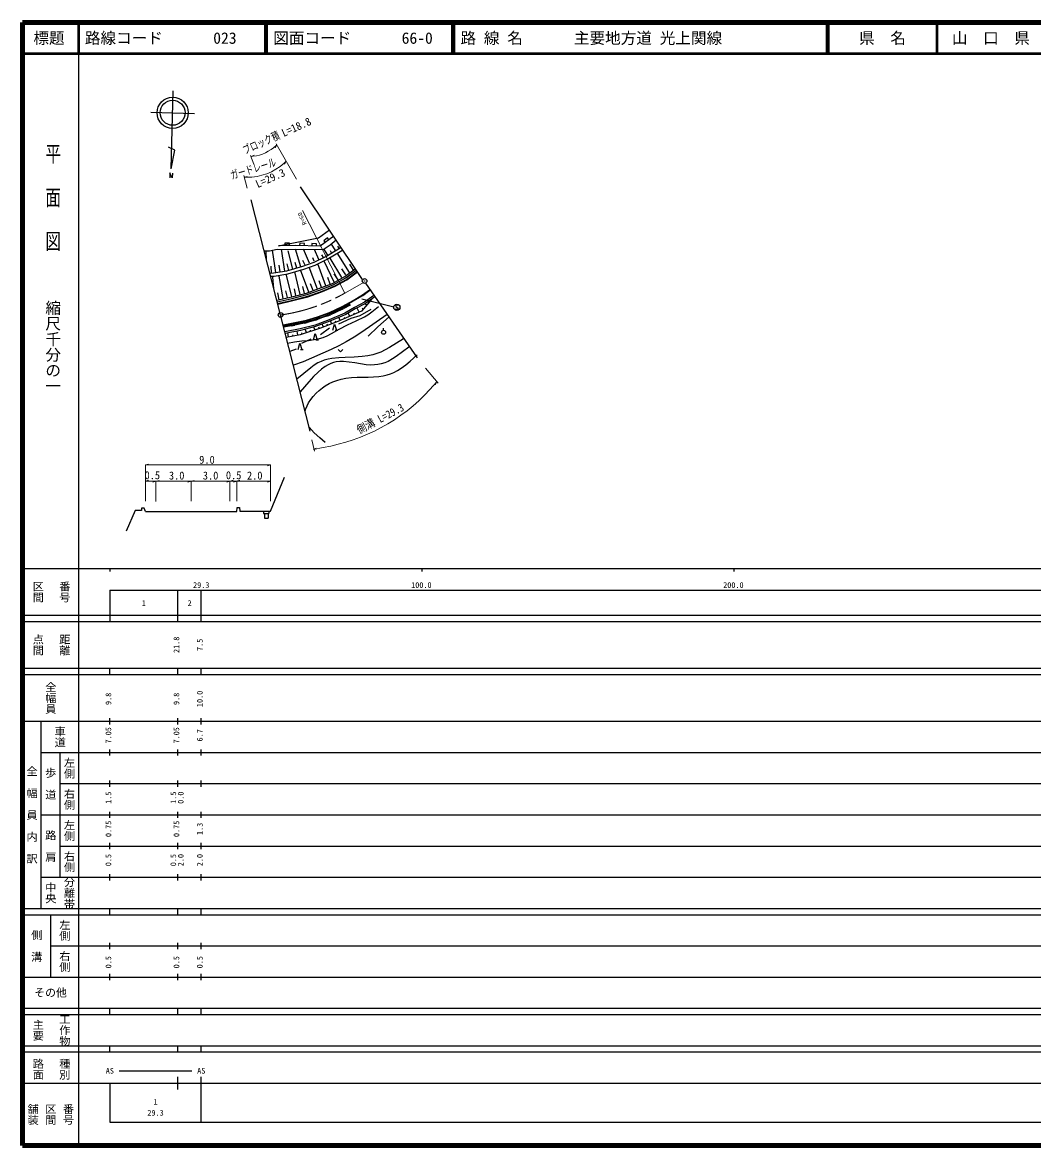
# Model space of a CAD drawing. Units: millimetres, scale not verified. Extents: x 40000 to 680000, y 20000 to 380000.
# Drawn here: x 40000 to 363711, y 20000 to 380000 of the extents above; entities that cross this region are included whole.
import ezdxf
from ezdxf.enums import TextEntityAlignment as Align

# ---------------------------------------------------------------- set-up
doc = ezdxf.new("R2010")
doc.units = ezdxf.units.MM
doc.header["$LTSCALE"] = 1000
doc.linetypes.add('CHAIN', pattern=[18.5, 12, -1.5, 3.5, -1.5])
for name, color, linetype, lineweight in [('M-BGD', 7, 'Continuous', 25), ('M-BGD-EXST', 7, 'Continuous', 25), ('M-BMK', 2, 'CHAIN', 13), ('M-BMK-OTRS', 5, 'Continuous', 25), ('M-BMK-SRVR', 3, 'Continuous', 25), ('M-STR-HTXT', 7, 'Continuous', 13), ('M-STR-STRC', 7, 'Continuous', 25), ('M-TTL', 2, 'Continuous', 140), ('M-TTL-BAND', 7, 'Continuous', 25), ('M-TTL-LINE', 7, 'Continuous', 50)]:
    doc.layers.add(name, color=color, linetype=linetype, lineweight=lineweight)
doc.layers.add('M-TTL-TXT', color=7, linetype='Continuous')
doc.styles.add('@ＭＳ ゴシック', font='')
doc.styles.add('ＭＳ ゴシック', font='')
doc.styles.get('@ＭＳ ゴシック').set_extended_font_data('@MS Gothic')
doc.styles.get('ＭＳ ゴシック').set_extended_font_data('MS Gothic')

msp = doc.modelspace()

# ---------------------------------------------------------------- linework, layer by layer
at = {"layer": 'M-BGD'}
for p, q in [((134872, 310940), (138358, 313548)), ((122095, 308413), (134872, 310940)), ((139808, 311485), (135407, 308273)), ((137771, 310927), (136560, 310043)), ((136560, 310043), (137002, 309437)), ((138213, 310321), (137771, 310927)), ((138580, 308705), (140542, 310307)), ((117435, 306784), (119146, 306841)), ((118212, 303750), (118074, 306805)), ((119146, 306841), (121594, 307382)), ((121217, 299807), (120100, 307052)), ((121594, 307382), (136405, 307225)), ((127627, 308520), (122095, 308413)), ((124062, 300246), (122965, 307368)), ((125597, 309231), (124097, 309202)), ((124097, 309202), (124112, 308452)), ((126668, 300915), (125204, 306836)), ((125611, 308481), (125597, 309231)), ((129193, 301662), (127521, 307319)), ((135407, 308273), (127627, 308520)), ((128847, 309232), (128823, 308482)), ((130346, 309184), (128847, 309232)), ((132038, 302798), (130111, 307292)), ((130322, 308435), (130346, 309184)), ((132736, 309108), (132713, 308359)), ((134236, 309061), (132736, 309108)), ((134990, 304064), (133621, 307255)), ((134212, 308311), (134236, 309061)), ((136405, 307225), (138580, 308705)), ((137822, 305385), (136622, 307387)), ((137203, 305013), (141294, 307413)), ((137677, 304132), (141823, 306564)), ((139061, 306127), (138679, 306765)), ((140300, 306870), (138950, 309121)), ((144839, 299850), (140850, 306121)), ((141538, 307612), (141111, 308325)), ((141294, 307413), (142158, 307983)), ((141823, 306564), (142709, 307149)), ((125405, 300542), (124800, 302588)), ((127931, 301288), (127394, 303102)), ((129825, 301848), (133442, 303166)), ((130563, 302165), (129900, 303709)), ((133514, 303431), (133019, 304584)), ((133442, 303166), (137203, 305013)), ((133835, 302245), (137677, 304132)), ((137263, 295578), (134622, 302680)), ((136465, 304697), (135945, 305565)), ((139946, 296738), (136665, 303452)), ((142393, 298294), (138605, 304433)), ((146062, 300628), (144880, 302487)), ((119271, 299610), (120505, 299698)), ((119803, 299666), (119705, 301840)), ((120505, 299698), (124774, 300355)), ((120617, 298703), (124993, 299377)), ((122639, 300026), (122300, 302227)), ((126309, 292119), (124564, 299331)), ((124774, 300355), (129825, 301848)), ((124993, 299377), (130138, 300898)), ((129017, 292775), (127243, 300107)), ((131738, 293523), (129069, 300699)), ((130138, 300898), (133835, 302245)), ((134501, 294551), (131875, 301609)), ((141170, 297516), (139930, 299465)), ((143616, 299072), (142405, 300976)), ((143323, 298579), (146674, 301017)), ((143593, 298157), (146968, 300612)), ((143859, 297639), (147232, 300193)), ((143940, 297513), (147322, 300074)), ((119523, 298625), (120617, 298703)), ((120534, 294673), (120209, 298371)), ((123601, 291464), (122264, 298633)), ((130371, 293102), (129831, 295333)), ((133120, 294037), (132325, 296172)), ((134982, 294690), (139335, 296349)), ((135882, 295064), (135101, 297164)), ((135156, 294222), (139547, 295894)), ((135528, 293691), (140155, 295619)), ((135582, 293551), (140220, 295484)), ((138644, 296092), (137829, 298284)), ((139335, 296349), (143323, 298579)), ((139547, 295894), (143593, 298157)), ((140155, 295619), (143859, 297639)), ((140220, 295484), (143940, 297513)), ((121571, 290973), (126334, 292003)), ((122247, 291136), (121849, 293328)), ((124955, 291792), (124419, 294008)), ((126334, 292003), (131048, 293266)), ((126452, 291517), (131198, 292789)), ((126656, 290991), (131431, 292245)), ((126691, 290846), (131475, 292102)), ((127663, 292447), (127138, 294616)), ((131048, 293266), (134982, 294690)), ((131198, 292789), (135156, 294222)), ((131431, 292245), (135528, 293691)), ((131475, 292102), (135582, 293551)), ((145998, 290892), (148990, 292645)), ((146072, 290762), (149073, 292519)), ((148990, 292645), (151268, 294331)), ((149073, 292519), (151357, 294210)), ((152650, 292475), (149654, 290359)), ((152939, 292067), (149917, 289933)), ((121482, 290966), (121571, 290973)), ((121608, 290474), (121644, 290477)), ((121644, 290477), (126452, 291517)), ((121778, 289881), (126656, 290991)), ((121812, 289734), (126691, 290846)), ((138405, 287051), (142461, 288910)), ((138461, 286912), (142529, 288777)), ((142461, 288910), (145998, 290892)), ((142529, 288777), (146072, 290762)), ((146373, 288605), (143357, 286797)), ((146620, 288170), (143583, 286349)), ((149654, 290359), (146373, 288605)), ((149917, 289933), (146620, 288170)), ((147890, 287162), (147319, 288463)), ((151660, 288028), (148135, 285931)), ((151878, 291173), (148645, 287494)), ((149184, 288107), (148890, 288364)), ((150261, 289333), (149711, 289817)), ((151339, 290560), (151285, 290607)), ((123510, 283055), (131055, 284573)), ((123540, 282908), (131092, 284427)), ((131055, 284573), (134565, 285670)), ((131092, 284427), (134612, 285528)), ((138296, 284691), (133755, 282974)), ((134565, 285670), (138405, 287051)), ((134612, 285528), (138461, 286912)), ((143357, 286797), (138296, 284691)), ((143583, 286349), (138480, 284226)), ((139078, 283465), (138739, 284421)), ((148645, 287494), (141094, 284181)), ((145202, 285145), (141306, 283262)), ((141849, 284512), (141421, 285488)), ((143359, 285175), (143238, 285452)), ((144869, 285837), (144434, 286831)), ((148135, 285931), (145202, 285145)), ((146379, 286500), (146228, 286844)), ((157544, 285623), (153890, 282443)), ((129015, 281766), (124077, 280825)), ((129124, 281278), (124201, 280340)), ((128260, 279736), (127987, 281086)), ((135514, 282041), (129001, 279886)), ((133755, 282974), (129015, 281766)), ((133906, 282496), (129124, 281278)), ((131017, 280602), (130639, 281664)), ((132360, 281079), (132260, 281361)), ((133704, 281556), (133415, 282371)), ((138480, 284226), (133906, 282496)), ((135048, 282034), (134962, 282275)), ((141094, 284181), (135514, 282041)), ((138406, 281962), (135520, 279826)), ((136391, 282511), (136088, 283365)), ((137735, 282988), (137638, 283260)), ((139438, 281341), (140038, 283341)), ((140038, 283341), (140638, 281341)), ((140238, 281341), (141038, 281341)), ((140422, 283943), (140315, 284244)), ((153890, 282443), (150823, 279421)), ((155730, 281330), (155730, 282050)), ((129001, 279886), (124547, 278986)), ((125295, 279137), (125004, 280581)), ((126778, 279437), (126693, 279856)), ((132425, 278473), (129454, 277048)), ((129673, 280125), (129547, 280481)), ((133229, 278315), (133829, 280315)), ((133829, 280315), (134429, 278315)), ((134029, 278315), (134829, 278315)), ((127741, 275227), (125701, 274476)), ((128338, 275167), (128938, 277167)), ((128938, 277167), (129538, 275167)), ((129138, 275167), (129938, 275167)), ((141208, 275147), (141958, 274427)), ((141958, 274427), (142708, 275147)), ((119527, 223296), (123938, 234254)), ((76172, 223608), (73206, 216897)), ((78137, 223608), (76172, 223608)), ((78990, 224275), (78137, 224275)), ((78137, 224275), (78137, 223608)), ((79435, 223273), (78990, 224275)), ((79435, 223273), (108678, 223273)), ((108678, 223273), (108855, 224553)), ((108855, 224553), (109532, 224553)), ((109532, 224553), (109661, 223296)), ((109661, 223296), (119527, 223296)), ((117246, 223260), (117246, 222599)), ((118964, 223260), (118964, 222599)), ((117246, 222599), (118964, 222599)), ((117529, 222599), (117529, 221089)), ((117529, 221089), (118756, 221089)), ((118756, 222599), (118756, 221089))]:
    msp.add_line(p, q, dxfattribs=at)
for points in [[(124992, 277246), (127136, 277613), (129487, 277907), (131702, 278105), (134082, 278431), (135243, 278688), (136397, 279048), (137671, 279582), (139092, 280308), (141547, 281709), (144218, 283101), (146966, 284343), (149635, 285681), (150684, 286329), (151973, 287266), (154058, 289005)], [(156858, 286380), (148815, 280754), (146284, 279144), (143700, 277622), (141410, 276392), (138888, 275159), (130013, 271224), (126812, 270131)], [(162107, 278630), (159907, 277153), (157674, 275775), (156269, 275018), (154833, 274360), (153565, 273889), (152243, 273510), (150696, 273185), (148917, 272932), (146294, 272717), (143443, 272591), (141394, 272492), (139179, 272273), (138003, 272069), (136673, 271726), (135695, 271372), (134671, 270870), (133531, 270156), (132430, 269336), (127962, 265637)], [(163778, 275957), (161787, 274370), (159768, 272893), (158566, 272127), (157162, 271373), (156084, 270911), (154979, 270552), (153844, 270312), (152805, 270206), (151613, 270198), (150195, 270303), (146491, 270867), (142861, 271302), (141700, 271299), (140576, 271180), (139678, 270975), (138804, 270670), (137959, 270274), (136975, 269691), (135866, 268880), (134789, 267950), (133289, 266462), (131815, 264846), (128995, 261598)], [(130617, 255259), (130861, 256184), (131224, 257111), (131694, 258031), (132384, 259113), (133192, 260156), (134096, 261145), (135077, 262062), (136114, 262894), (137054, 263540), (138329, 264268), (139444, 264781), (140767, 265264), (142113, 265635), (143678, 265941), (145470, 266159), (147271, 266273), (150752, 266346), (154188, 266523), (155559, 266710), (156892, 267001), (157944, 267332), (159013, 267779), (160218, 268418), (161383, 269163), (162834, 270249), (164247, 271439), (166452, 273450)], [(137041, 245376), (135279, 246845), (133482, 248486), (131880, 250321)]]:
    msp.add_lwpolyline(points, dxfattribs=at)
msp.add_circle((155730, 280690), 640, dxfattribs=at)
at = {"layer": 'M-BGD-EXST'}
for p, q in [((148787, 291359), (159010, 288875)), ((159592, 288129), (159512, 288249)), ((159832, 288009), (159592, 288129)), ((159672, 289329), (159632, 289089)), ((159632, 289089), (159712, 288889)), ((159912, 289449), (159672, 289329)), ((159712, 288889), (160272, 288569)), ((160112, 288009), (159832, 288009)), ((160072, 289449), (159912, 289449)), ((160232, 289409), (160072, 289449)), ((160312, 288129), (160112, 288009)), ((160312, 289329), (160232, 289409)), ((160272, 288569), (160352, 288369)), ((160352, 288369), (160312, 288129))]:
    msp.add_line(p, q, dxfattribs=at)
msp.add_circle((159992, 288689), 1000, dxfattribs=at)
at = {"layer": 'M-BMK'}
msp.add_line((143483, 293327), (149255, 296633), dxfattribs=at)
msp.add_arc((114614, 343850), 58190, 277.98309, 299.7435, dxfattribs=at)
at = {"layer": 'M-BMK-OTRS'}
for p, q in [((149021, 297647), (129089, 327297)), ((122669, 286327), (113256, 323121)), ((149913, 296393), (166517, 272453)), ((121482, 290966), (121571, 290973)), ((121608, 290474), (121644, 290477)), ((132215, 249013), (122669, 286327))]:
    msp.add_line(p, q, dxfattribs=at)
at = {"layer": 'M-BMK-SRVR'}
for p, q in [((87657, 333054), (88312, 358045)), ((81131, 351231), (95126, 350865)), ((88814, 339026), (86841, 340078)), ((87657, 333054), (88814, 339026)), ((87259, 331767), (87227, 330218)), ((88019, 330199), (87259, 331767)), ((88059, 331742), (88019, 330199))]:
    msp.add_line(p, q, dxfattribs=at)
for centre, radius in [((88129, 351048), 5000), ((88129, 351048), 4000), ((149665, 297127), 750), ((149665, 297127), 30), ((122711, 286246), 750), ((122711, 286246), 30)]:
    msp.add_circle(centre, radius, dxfattribs=at)
at = {"layer": 'M-STR-HTXT'}
for p, q in [((121468, 340736), (120959, 339831)), ((121259, 340527), (121468, 340736)), ((127870, 329772), (121330, 341092)), ((114105, 334609), (113132, 337388)), ((113319, 337016), (114273, 337426)), ((113945, 337100), (113319, 337016)), ((123879, 334893), (124489, 335556)), ((124489, 335556), (124018, 334630)), ((111981, 326911), (110927, 330907)), ((111029, 330455), (112050, 330642)), ((111906, 330375), (111029, 330455)), ((143280, 293251), (129726, 319707)), ((169201, 269132), (173266, 264404)), ((170553, 262296), (172756, 264759)), ((172756, 264759), (172298, 263827)), ((132703, 246238), (133549, 242551)), ((136335, 243762), (133225, 243114)), ((133225, 243114), (134147, 243592)), ((79387, 238178), (80387, 238458)), ((119502, 238178), (79387, 238178)), ((79435, 226588), (79435, 238178)), ((119502, 238178), (118502, 237898)), ((119527, 226588), (119527, 238178)), ((79383, 232945), (80381, 233233)), ((79435, 232973), (119527, 232973)), ((82775, 232945), (81775, 232665)), ((82795, 226449), (82795, 232973)), ((82842, 232945), (83842, 233225)), ((94015, 232945), (93015, 232665)), ((94015, 232945), (95014, 233227)), ((94056, 226588), (94056, 232973)), ((106452, 232945), (105452, 232665)), ((106503, 226588), (106503, 232973)), ((106519, 232954), (107519, 233234)), ((108671, 232954), (107671, 232674)), ((108616, 232954), (109616, 233236)), ((108678, 226588), (108678, 232973)), ((119486, 232954), (118486, 232674))]:
    msp.add_line(p, q, dxfattribs=at)
for centre, radius, start, end in [((112399, 349918), 12911, 276.8797, 313.33319), ((112022, 348190), 17816, 269.62669, 311.72215), ((126706, 302391), 59414, 279.32686, 317.55901)]:
    msp.add_arc(centre, radius, start, end, dxfattribs=at)
at = {"layer": 'M-STR-STRC'}
for p, q in [((142721, 288398), (141758, 287922)), ((141842, 287740), (142815, 288221)), ((144959, 289584), (142721, 288398)), ((145065, 289413), (142815, 288221)), ((144959, 289584), (145065, 289413)), ((133805, 284782), (131198, 284016)), ((133862, 284590), (131254, 283824)), ((134755, 285127), (133805, 284782)), ((133862, 284590), (134818, 284938)), ((136106, 285574), (134755, 285127)), ((136172, 285385), (134818, 284938)), ((137768, 286188), (136106, 285574)), ((137837, 286001), (136172, 285385)), ((138618, 286517), (137768, 286188)), ((137837, 286001), (138697, 286333)), ((139999, 287106), (138618, 286517)), ((140080, 286924), (138697, 286333)), ((141758, 287922), (139999, 287106)), ((141842, 287740), (140080, 286924)), ((126178, 282924), (123649, 282497)), ((126211, 282727), (123699, 282303)), ((127221, 283170), (126178, 282924)), ((126211, 282727), (127263, 282975)), ((130310, 283845), (127221, 283170)), ((130352, 283650), (127263, 282975)), ((131198, 284016), (130310, 283845)), ((130352, 283650), (131254, 283824))]:
    msp.add_line(p, q, dxfattribs=at)
at = {"layer": 'M-TTL'}
for p, q in [((40000, 380000), (40000, 20000)), ((680000, 380000), (40000, 380000)), ((40000, 20000), (680000, 20000))]:
    msp.add_line(p, q, dxfattribs=at)
at = {"layer": 'M-TTL-BAND'}
for p, q in [((58000, 370000), (58000, 20000)), ((40000, 205000), (579000, 205000)), ((68000, 205000), (68000, 204000)), ((168000, 205000), (168000, 204000)), ((268000, 205000), (268000, 204000)), ((68000, 198000), (579000, 198000)), ((68000, 198000), (68000, 188000)), ((89800, 188000), (89800, 198000)), ((97300, 188000), (97300, 198000)), ((40000, 190000), (579000, 190000)), ((40000, 188000), (579000, 188000)), ((40000, 173000), (579000, 173000)), ((68000, 171000), (68000, 173000)), ((89800, 171000), (89800, 173000)), ((97300, 171000), (97300, 173000)), ((40000, 171000), (579000, 171000)), ((40000, 156000), (579000, 156000)), ((46000, 96000), (46000, 156000)), ((68000, 155000), (68000, 157000)), ((89800, 155000), (89800, 157000)), ((97300, 155000), (97300, 157000)), ((46000, 146000), (579000, 146000)), ((52000, 146000), (52000, 106000)), ((68000, 145000), (68000, 147000)), ((89800, 145000), (89800, 147000)), ((97300, 145000), (97300, 147000)), ((68000, 135000), (68000, 137000)), ((89800, 135000), (89800, 137000)), ((97300, 135000), (97300, 137000)), ((52000, 136000), (579000, 136000)), ((46000, 126000), (579000, 126000)), ((68000, 125000), (68000, 127000)), ((89800, 125000), (89800, 127000)), ((97300, 125000), (97300, 127000)), ((52000, 116000), (579000, 116000)), ((68000, 115000), (68000, 117000)), ((89800, 115000), (89800, 117000)), ((97300, 115000), (97300, 117000)), ((46000, 106000), (579000, 106000)), ((68000, 105000), (68000, 107000)), ((89800, 105000), (89800, 107000)), ((97300, 105000), (97300, 107000)), ((40000, 96000), (579000, 96000)), ((40000, 94000), (579000, 94000)), ((49000, 94000), (49000, 74000)), ((68000, 94000), (68000, 96000)), ((89800, 94000), (89800, 96000)), ((97300, 94000), (97300, 96000)), ((49000, 84000), (579000, 84000)), ((68000, 83000), (68000, 85000)), ((89800, 83000), (89800, 85000)), ((97300, 83000), (97300, 85000)), ((40000, 74000), (579000, 74000)), ((68000, 73000), (68000, 75000)), ((89800, 73000), (89800, 75000)), ((97300, 73000), (97300, 75000)), ((40000, 64000), (579000, 64000)), ((40000, 62000), (579000, 62000)), ((68000, 62000), (68000, 64000)), ((89800, 62000), (89800, 64000)), ((97300, 62000), (97300, 64000)), ((40000, 52000), (579000, 52000)), ((68000, 50000), (68000, 52000)), ((89800, 50000), (89800, 52000)), ((97300, 50000), (97300, 52000)), ((40000, 50000), (579000, 50000)), ((71000, 44000), (94300, 44000)), ((40000, 40000), (579000, 40000)), ((68000, 40000), (68000, 27500)), ((89800, 38000), (89800, 42000)), ((97300, 27500), (97300, 42000)), ((68000, 27500), (579000, 27500))]:
    msp.add_line(p, q, dxfattribs=at)
at = {"layer": 'M-TTL-LINE'}
for p, q in [((58000, 380000), (58000, 370000)), ((117750, 380000), (117750, 370000)), ((118250, 380000), (118250, 370000)), ((177750, 380000), (177750, 370000)), ((178250, 380000), (178250, 370000)), ((297750, 380000), (297750, 370000)), ((298250, 380000), (298250, 370000)), ((333000, 380000), (333000, 370000)), ((40000, 370000), (680000, 370000))]:
    msp.add_line(p, q, dxfattribs=at)

# ---------------------------------------------------------------- texts
at = {"layer": 'M-STR-HTXT', "style": 'ＭＳ ゴシック'}
for s, height, rotation, width, p in [('L=18.8', 2566, 24.1, 0.95, (124046, 342584)), ('ブロック積', 2566, 24.1, 0.7, (111583, 337005)), ('ガードレール', 2566, 17.1, 0.7, (107317, 328934)), ('L=29.3', 2566, 24.1, 0.95, (115714, 326187)), ('R=60', 1320, 115, 1.2, (131466, 315589)), ('側溝 L=29.3', 2566, 27.8, 0.85, (148295, 247357))]:
    msp.add_text(s, height=height, rotation=rotation, dxfattribs=dict(at, width=width)).set_placement(p, align=Align.BOTTOM_LEFT)
at = {"layer": 'M-STR-HTXT', "style": 'ＭＳ ゴシック', "width": 0.95}
for s, p in [('9.0', (96646, 237778)), ('0.5', (79125, 232817)), ('3.0', (86935, 232712)), ('3.0', (97807, 232712)), ('0.5', (105196, 232817)), ('2.0', (111951, 232712))]:
    msp.add_text(s, height=2566, dxfattribs=at).set_placement(p, align=Align.BOTTOM_LEFT)
at = {"layer": 'M-TTL-BAND', "style": '@ＭＳ ゴシック', "width": 1.4}
msp.add_text('平  面  図', height=3666, rotation=270, dxfattribs=at).set_placement((49777, 306475), align=Align.MIDDLE_RIGHT)
at = {"layer": 'M-TTL-BAND', "style": '@ＭＳ ゴシック'}
msp.add_text('縮尺千分の一', height=3666, rotation=270, dxfattribs=at).set_placement((49777, 261030), align=Align.MIDDLE_RIGHT)
for s, p in [('区間', (45000, 197500)), ('番号', (53500, 197500)), ('点間', (45000, 180500)), ('距離', (53500, 180500)), ('全幅員', (49000, 163500)), ('車道', (52000, 151000)), ('左側', (55000, 141000)), ('全\u3000幅\u3000員\u3000内\u3000訳', (43000, 126000)), ('歩\u3000道', (49000, 136000)), ('右側', (55000, 131000)), ('左側', (55000, 121000)), ('路\u3000肩', (49000, 116000)), ('右側', (55000, 111000)), ('分離帯', (55000, 101000)), ('中央', (49000, 101000)), ('左側', (53500, 89000)), ('側\u3000溝', (44500, 84000)), ('右側', (53500, 79000)), ('工作物', (53500, 57000)), ('主要', (45000, 57000)), ('路面', (45000, 44500)), ('種別', (53500, 44500)), ('舗装', (43333, 30000)), ('区間', (49000, 30000)), ('番号', (54667, 30000))]:
    msp.add_text(s, height=2566, rotation=270, dxfattribs=at).set_placement(p, align=Align.MIDDLE_CENTER)
at = {"layer": 'M-TTL-BAND', "style": 'ＭＳ ゴシック'}
for s, p in [('29.3', (97300, 198195)), ('100.0', (167844, 198195)), ('200.0', (267844, 198195)), ('1', (78900, 192405)), ('2', (93550, 192405)), ('AS', (68000, 42500)), ('AS', (97300, 42500)), ('1', (82650, 32523)), ('29.3', (82650, 29033))]:
    msp.add_text(s, height=1833, dxfattribs=at).set_placement(p, align=Align.BOTTOM_CENTER)
for s, p in [('21.8', (90800, 180500)), ('7.5', (98300, 180500)), ('9.8', (69000, 163174)), ('9.8', (90800, 163174)), ('10.0', (98300, 163174)), ('7.05', (69000, 151500)), ('7.05', (90800, 151500)), ('6.7', (98300, 151500)), ('1.5', (69000, 131500)), ('1.5', (89800, 131500)), ('0.0', (92170, 131500)), ('0.75', (69000, 121500)), ('0.75', (90800, 121500)), ('1.3', (98300, 121500)), ('0.5', (69000, 111500)), ('0.5', (89800, 111500)), ('2.0', (92170, 111500)), ('2.0', (98300, 111500)), ('0.5', (69000, 78764)), ('0.5', (90800, 78764)), ('0.5', (98300, 78764))]:
    msp.add_text(s, height=1833, rotation=90, dxfattribs=at).set_placement(p, align=Align.BOTTOM_CENTER)
msp.add_text('その他', height=2566, dxfattribs=at).set_placement((49000, 69000), align=Align.MIDDLE_CENTER)
at = {"layer": 'M-TTL-TXT', "style": 'ＭＳ ゴシック'}
for s, p in [('標題', (48500, 375000)), ('県\u3000名', (315625, 375000)), ('山\u3000口\u3000県', (350375, 375000))]:
    msp.add_text(s, height=3666, dxfattribs=at).set_placement(p, align=Align.MIDDLE_CENTER)
for s, p in [('路線コード', (60000, 375000)), ('023', (101142, 375000)), ('023', (101142, 375000)), ('023', (101142, 375000)), ('図面コード', (120380, 375000)), ('66-0', (161521, 375000)), ('66-0', (161521, 375000)), ('66-0', (161521, 375000)), ('路 線 名', (180380, 375000)), ('主要地方道 光上関線', (216734, 375000))]:
    msp.add_text(s, height=3666, dxfattribs=at).set_placement(p, align=Align.MIDDLE_LEFT)

doc.saveas('drawing.dxf')
